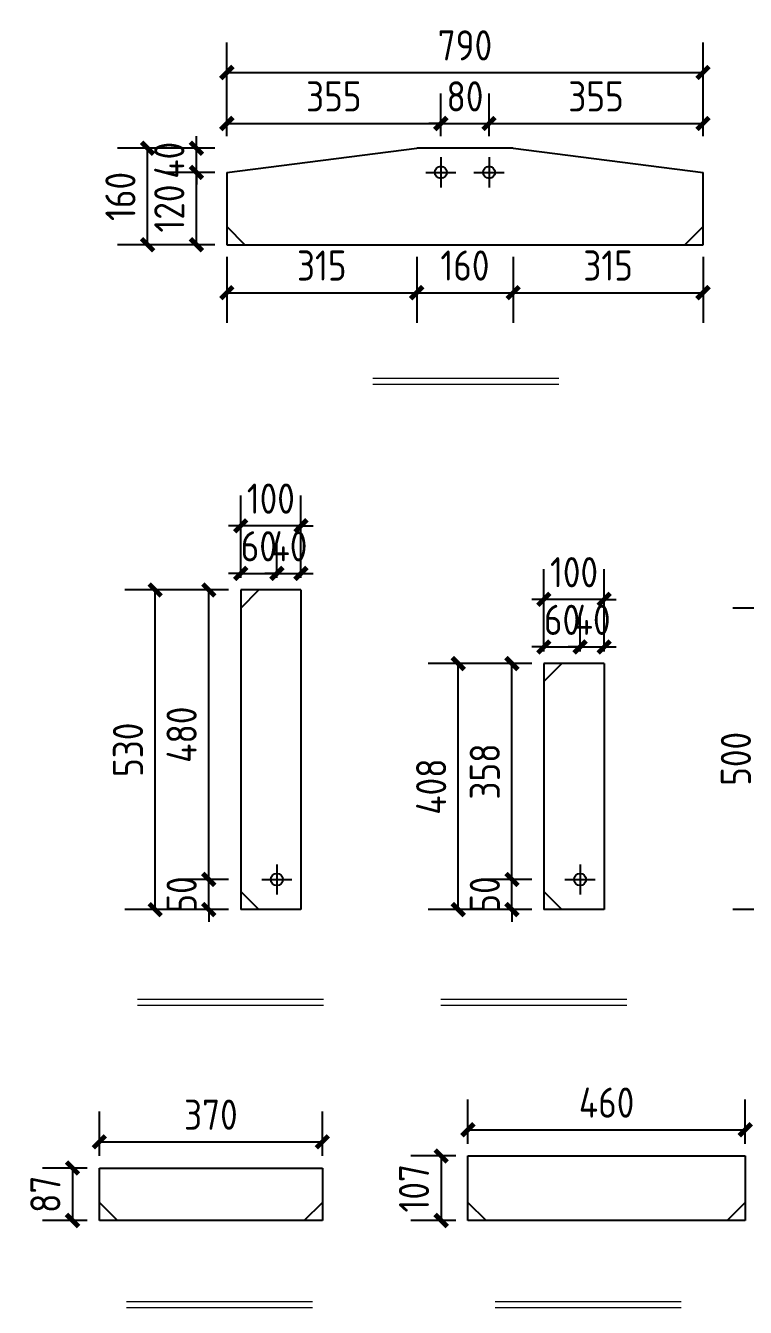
# Model space of a CAD drawing. Extents: x 411778 to 673094, y -11605 to 324395.
# Drawn here: x 484852 to 486046, y 124240 to 126365 of the extents above; entities that cross this region are included whole.
import ezdxf

# ---------------------------------------------------------------- set-up
doc = ezdxf.new("R2010")
doc.units = 0
doc.header["$LTSCALE"] = 1000
doc.header["$MEASUREMENT"] = 0
doc.styles.get("Standard").update_dxf_attribs({"font": 'gbenor.shx', "bigfont": 'gbcbig.shx'})
doc.dimstyles.get("Standard").update_dxf_attribs({"dimscale": 100, "dimtxt": 3.5, "dimasz": 1, "dimexe": 2.5, "dimexo": 3, "dimgap": 1.5, "dimtad": 1, "dimdec": 0, "dimzin": 0, "dimdsep": 46, "dimtxsty": 'Standard', "dimblk": 'ARCHTICK', "dimcen": 0.09, "dimadec": 0, "dimazin": 0, "dimtfac": 1, "dimtdec": 0, "dimtix": 1, "dimtmove": 2, "dimatfit": 3, "dimfxl": 1, "dimtolj": 1, "dimtzin": 0, "dimarcsym": 0})

# ---------------------------------------------------------------- blocks, each defined once
blk = doc.blocks.new('_ArchTick')
at = {"color": 0, "linetype": 'ByBlock', "const_width": 0.4}
blk.add_lwpolyline([(-0.5, -0.5), (0.5, 0.5)], dxfattribs=at)
blk = doc.blocks.new('*D241')
at = {"color": 3, "lineweight": -2}
for p, q in [((485166, 126122), (485085.5, 126122)), ((485135.5, 126002), (485135.5, 126122)), ((485166, 126002), (485085.5, 126002))]:
    blk.add_line(p, q, dxfattribs=at)
at = {"layer": 'Defpoints', "color": 0}
for p in [(485135.5, 126122), (485186, 126122), (485186, 126002)]:
    blk.add_point(p, dxfattribs=at)
at = {"color": 3, "lineweight": -2, "xscale": 20, "yscale": 20, "zscale": 20}
for p, rotation in [((485135.5, 126122), 90), ((485135.5, 126002), 270)]:
    blk.add_blockref('_ArchTick', p, dxfattribs=dict(at, rotation=rotation))
at = {"color": 0, "insert": (485090.5, 126062), "char_height": 50, "attachment_point": 5, "rotation": 90}
blk.add_mtext('\\A1;120', dxfattribs=at)
blk = doc.blocks.new('*D242')
at = {"color": 3, "lineweight": -2}
for p, q in [((485135.5, 126162), (485135.5, 126182)), ((485166, 126162), (485085.5, 126162)), ((485135.5, 126122), (485135.5, 126162)), ((485166, 126122), (485085.5, 126122)), ((485135.5, 126122), (485135.5, 126102))]:
    blk.add_line(p, q, dxfattribs=at)
at = {"layer": 'Defpoints', "color": 0}
for p in [(485135.5, 126162), (485186, 126162), (485186, 126122)]:
    blk.add_point(p, dxfattribs=at)
at = {"color": 3, "lineweight": -2, "xscale": 20, "yscale": 20, "zscale": 20}
for p, rotation in [((485135.5, 126162), 270), ((485135.5, 126122), 90)]:
    blk.add_blockref('_ArchTick', p, dxfattribs=dict(at, rotation=rotation))
at = {"color": 0, "insert": (485090.5, 126142), "char_height": 50, "attachment_point": 5, "rotation": 90}
blk.add_mtext('\\A1;40', dxfattribs=at)
blk = doc.blocks.new('*D243')
at = {"color": 3, "lineweight": -2}
for p, q in [((485186, 126182), (485186, 126253)), ((485541, 126182), (485541, 126253)), ((485186, 126203), (485541, 126203))]:
    blk.add_line(p, q, dxfattribs=at)
at = {"layer": 'Defpoints', "color": 0}
for p in [(485541, 126203), (485186, 126162), (485541, 126162)]:
    blk.add_point(p, dxfattribs=at)
at = {"color": 3, "lineweight": -2, "xscale": 20, "yscale": 20, "zscale": 20, "rotation": 180}
blk.add_blockref('_ArchTick', (485186, 126203), dxfattribs=at)
at = {"color": 3, "lineweight": -2, "xscale": 20, "yscale": 20, "zscale": 20}
blk.add_blockref('_ArchTick', (485541, 126203), dxfattribs=at)
at = {"color": 0, "insert": (485363.5, 126248), "char_height": 50, "attachment_point": 5}
blk.add_mtext('\\A1;355', dxfattribs=at)
blk = doc.blocks.new('*D244')
at = {"color": 3, "lineweight": -2}
for p, q in [((485541, 126182), (485541, 126253)), ((485621, 126182), (485621, 126253)), ((485541, 126203), (485521, 126203)), ((485541, 126203), (485621, 126203)), ((485621, 126203), (485641, 126203))]:
    blk.add_line(p, q, dxfattribs=at)
at = {"layer": 'Defpoints', "color": 0}
for p in [(485621, 126203), (485541, 126162), (485621, 126162)]:
    blk.add_point(p, dxfattribs=at)
at = {"color": 3, "lineweight": -2, "xscale": 20, "yscale": 20, "zscale": 20}
blk.add_blockref('_ArchTick', (485541, 126203), dxfattribs=at)
at = {"color": 3, "lineweight": -2, "xscale": 20, "yscale": 20, "zscale": 20, "rotation": 180}
blk.add_blockref('_ArchTick', (485621, 126203), dxfattribs=at)
at = {"color": 0, "insert": (485581, 126248), "char_height": 50, "attachment_point": 5}
blk.add_mtext('\\A1;80', dxfattribs=at)
blk = doc.blocks.new('*D245')
at = {"color": 3, "lineweight": -2}
for p, q in [((485621, 126182), (485621, 126253)), ((485976, 126182), (485976, 126253)), ((485621, 126203), (485976, 126203))]:
    blk.add_line(p, q, dxfattribs=at)
at = {"layer": 'Defpoints', "color": 0}
for p in [(485976, 126203), (485621, 126162), (485976, 126162)]:
    blk.add_point(p, dxfattribs=at)
at = {"color": 3, "lineweight": -2, "xscale": 20, "yscale": 20, "zscale": 20, "rotation": 180}
blk.add_blockref('_ArchTick', (485621, 126203), dxfattribs=at)
at = {"color": 3, "lineweight": -2, "xscale": 20, "yscale": 20, "zscale": 20}
blk.add_blockref('_ArchTick', (485976, 126203), dxfattribs=at)
at = {"color": 0, "insert": (485798.5, 126248), "char_height": 50, "attachment_point": 5}
blk.add_mtext('\\A1;355', dxfattribs=at)
blk = doc.blocks.new('*D246')
at = {"color": 3, "lineweight": -2}
for p, q in [((485166, 126162), (485004.5, 126162)), ((485054.5, 126002), (485054.5, 126162)), ((485166, 126002), (485004.5, 126002))]:
    blk.add_line(p, q, dxfattribs=at)
at = {"layer": 'Defpoints', "color": 0}
for p in [(485054.5, 126162), (485186, 126162), (485186, 126002)]:
    blk.add_point(p, dxfattribs=at)
at = {"color": 3, "lineweight": -2, "xscale": 20, "yscale": 20, "zscale": 20}
for p, rotation in [((485054.5, 126162), 90), ((485054.5, 126002), 270)]:
    blk.add_blockref('_ArchTick', p, dxfattribs=dict(at, rotation=rotation))
at = {"color": 0, "insert": (485009.5, 126082), "char_height": 50, "attachment_point": 5, "rotation": 90}
blk.add_mtext('\\A1;160', dxfattribs=at)
blk = doc.blocks.new('*D247')
at = {"color": 3, "lineweight": -2}
for p, q in [((485186, 126182), (485186, 126337.5)), ((485976, 126182), (485976, 126337.5)), ((485186, 126287.5), (485976, 126287.5))]:
    blk.add_line(p, q, dxfattribs=at)
at = {"layer": 'Defpoints', "color": 0}
for p in [(485976, 126287.5), (485186, 126162), (485976, 126162)]:
    blk.add_point(p, dxfattribs=at)
at = {"color": 3, "lineweight": -2, "xscale": 20, "yscale": 20, "zscale": 20, "rotation": 180}
blk.add_blockref('_ArchTick', (485186, 126287.5), dxfattribs=at)
at = {"color": 3, "lineweight": -2, "xscale": 20, "yscale": 20, "zscale": 20}
blk.add_blockref('_ArchTick', (485976, 126287.5), dxfattribs=at)
at = {"color": 0, "insert": (485581, 126332.5), "char_height": 50, "attachment_point": 5}
blk.add_mtext('\\A1;790', dxfattribs=at)
blk = doc.blocks.new('*D433')
at = {"color": 3, "lineweight": -2}
for p, q in [((485156, 124949.5), (485156, 124969.5)), ((485189, 124949.5), (485106, 124949.5)), ((485156, 124899.5), (485156, 124949.5)), ((485189, 124899.5), (485106, 124899.5)), ((485156, 124899.5), (485156, 124879.5))]:
    blk.add_line(p, q, dxfattribs=at)
at = {"layer": 'Defpoints', "color": 0}
for p in [(485156, 124949.5), (485209, 124949.5), (485209, 124899.5)]:
    blk.add_point(p, dxfattribs=at)
at = {"color": 3, "lineweight": -2, "xscale": 20, "yscale": 20, "zscale": 20}
for p, rotation in [((485156, 124949.5), 270), ((485156, 124899.5), 90)]:
    blk.add_blockref('_ArchTick', p, dxfattribs=dict(at, rotation=rotation))
at = {"color": 0, "insert": (485111, 124924.5), "char_height": 50, "attachment_point": 5, "rotation": 90}
blk.add_mtext('\\A1;50', dxfattribs=at)
blk = doc.blocks.new('*D434')
at = {"color": 3, "lineweight": -2}
for p, q in [((485189, 125429.5), (485106, 125429.5)), ((485156, 124949.5), (485156, 125429.5)), ((485189, 124949.5), (485106, 124949.5))]:
    blk.add_line(p, q, dxfattribs=at)
at = {"layer": 'Defpoints', "color": 0}
for p in [(485156, 125429.5), (485209, 125429.5), (485209, 124949.5)]:
    blk.add_point(p, dxfattribs=at)
at = {"color": 3, "lineweight": -2, "xscale": 20, "yscale": 20, "zscale": 20}
for p, rotation in [((485156, 125429.5), 90), ((485156, 124949.5), 270)]:
    blk.add_blockref('_ArchTick', p, dxfattribs=dict(at, rotation=rotation))
at = {"color": 0, "insert": (485111, 125189.5), "char_height": 50, "attachment_point": 5, "rotation": 90}
blk.add_mtext('\\A1;480', dxfattribs=at)
blk = doc.blocks.new('*D435')
at = {"color": 3, "lineweight": -2}
for p, q in [((485189, 125429.5), (485017, 125429.5)), ((485067, 124899.5), (485067, 125429.5)), ((485189, 124899.5), (485017, 124899.5))]:
    blk.add_line(p, q, dxfattribs=at)
at = {"layer": 'Defpoints', "color": 0}
for p in [(485067, 125429.5), (485209, 125429.5), (485209, 124899.5)]:
    blk.add_point(p, dxfattribs=at)
at = {"color": 3, "lineweight": -2, "xscale": 20, "yscale": 20, "zscale": 20}
for p, rotation in [((485067, 125429.5), 90), ((485067, 124899.5), 270)]:
    blk.add_blockref('_ArchTick', p, dxfattribs=dict(at, rotation=rotation))
at = {"color": 0, "insert": (485022, 125164.5), "char_height": 50, "attachment_point": 5, "rotation": 90}
blk.add_mtext('\\A1;530', dxfattribs=at)
blk = doc.blocks.new('*D432')
at = {"color": 3, "lineweight": -2}
for p, q in [((485209, 125449.5), (485209, 125507)), ((485269, 125449.5), (485269, 125507)), ((485209, 125457), (485189, 125457)), ((485209, 125457), (485269, 125457)), ((485269, 125457), (485289, 125457))]:
    blk.add_line(p, q, dxfattribs=at)
at = {"layer": 'Defpoints', "color": 0}
for p in [(485269, 125457), (485209, 125429.5), (485269, 125429.5)]:
    blk.add_point(p, dxfattribs=at)
at = {"color": 3, "lineweight": -2, "xscale": 20, "yscale": 20, "zscale": 20}
blk.add_blockref('_ArchTick', (485209, 125457), dxfattribs=at)
at = {"color": 3, "lineweight": -2, "xscale": 20, "yscale": 20, "zscale": 20, "rotation": 180}
blk.add_blockref('_ArchTick', (485269, 125457), dxfattribs=at)
at = {"color": 0, "insert": (485239, 125502), "char_height": 50, "attachment_point": 5}
blk.add_mtext('\\A1;60', dxfattribs=at)
blk = doc.blocks.new('*D436')
at = {"color": 3, "lineweight": -2}
for p, q in [((485269, 125449.5), (485269, 125507)), ((485309, 125449.5), (485309, 125507)), ((485269, 125457), (485249, 125457)), ((485269, 125457), (485309, 125457)), ((485309, 125457), (485329, 125457))]:
    blk.add_line(p, q, dxfattribs=at)
at = {"layer": 'Defpoints', "color": 0}
for p in [(485309, 125457), (485269, 125429.5), (485309, 125429.5)]:
    blk.add_point(p, dxfattribs=at)
at = {"color": 3, "lineweight": -2, "xscale": 20, "yscale": 20, "zscale": 20}
blk.add_blockref('_ArchTick', (485269, 125457), dxfattribs=at)
at = {"color": 3, "lineweight": -2, "xscale": 20, "yscale": 20, "zscale": 20, "rotation": 180}
blk.add_blockref('_ArchTick', (485309, 125457), dxfattribs=at)
at = {"color": 0, "insert": (485289, 125502), "char_height": 50, "attachment_point": 5}
blk.add_mtext('\\A1;40', dxfattribs=at)
blk = doc.blocks.new('*D438')
at = {"color": 3, "lineweight": -2}
for p, q in [((485209, 125449.5), (485209, 125586)), ((485309, 125449.5), (485309, 125586)), ((485209, 125536), (485189, 125536)), ((485309, 125536), (485209, 125536)), ((485309, 125536), (485329, 125536))]:
    blk.add_line(p, q, dxfattribs=at)
at = {"layer": 'Defpoints', "color": 0}
for p in [(485209, 125536), (485209, 125429.5), (485309, 125429.5)]:
    blk.add_point(p, dxfattribs=at)
at = {"color": 3, "lineweight": -2, "xscale": 20, "yscale": 20, "zscale": 20}
blk.add_blockref('_ArchTick', (485209, 125536), dxfattribs=at)
at = {"color": 3, "lineweight": -2, "xscale": 20, "yscale": 20, "zscale": 20, "rotation": 180}
blk.add_blockref('_ArchTick', (485309, 125536), dxfattribs=at)
at = {"color": 0, "insert": (485259, 125581), "char_height": 50, "attachment_point": 5}
blk.add_mtext('\\A1;100', dxfattribs=at)
blk = doc.blocks.new('*D440')
at = {"color": 3, "lineweight": -2}
for p, q in [((485659, 124949.5), (485659, 124969.5)), ((485692, 124949.5), (485609, 124949.5)), ((485659, 124899.5), (485659, 124949.5)), ((485692, 124899.5), (485609, 124899.5)), ((485659, 124899.5), (485659, 124879.5))]:
    blk.add_line(p, q, dxfattribs=at)
at = {"layer": 'Defpoints', "color": 0}
for p in [(485659, 124949.5), (485712, 124949.5), (485712, 124899.5)]:
    blk.add_point(p, dxfattribs=at)
at = {"color": 3, "lineweight": -2, "xscale": 20, "yscale": 20, "zscale": 20}
for p, rotation in [((485659, 124949.5), 270), ((485659, 124899.5), 90)]:
    blk.add_blockref('_ArchTick', p, dxfattribs=dict(at, rotation=rotation))
at = {"color": 0, "insert": (485614, 124924.5), "char_height": 50, "attachment_point": 5, "rotation": 90}
blk.add_mtext('\\A1;50', dxfattribs=at)
blk = doc.blocks.new('*D441')
at = {"color": 3, "lineweight": -2}
for p, q in [((485692, 125307.5), (485609, 125307.5)), ((485659, 124949.5), (485659, 125307.5)), ((485692, 124949.5), (485609, 124949.5))]:
    blk.add_line(p, q, dxfattribs=at)
at = {"layer": 'Defpoints', "color": 0}
for p in [(485659, 125307.5), (485712, 125307.5), (485712, 124949.5)]:
    blk.add_point(p, dxfattribs=at)
at = {"color": 3, "lineweight": -2, "xscale": 20, "yscale": 20, "zscale": 20}
for p, rotation in [((485659, 125307.5), 90), ((485659, 124949.5), 270)]:
    blk.add_blockref('_ArchTick', p, dxfattribs=dict(at, rotation=rotation))
at = {"color": 0, "insert": (485614, 125128.5), "char_height": 50, "attachment_point": 5, "rotation": 90}
blk.add_mtext('\\A1;358', dxfattribs=at)
blk = doc.blocks.new('*D442')
at = {"color": 3, "lineweight": -2}
for p, q in [((485692, 125307.5), (485520, 125307.5)), ((485570, 124899.5), (485570, 125307.5)), ((485692, 124899.5), (485520, 124899.5))]:
    blk.add_line(p, q, dxfattribs=at)
at = {"layer": 'Defpoints', "color": 0}
for p in [(485570, 125307.5), (485712, 125307.5), (485712, 124899.5)]:
    blk.add_point(p, dxfattribs=at)
at = {"color": 3, "lineweight": -2, "xscale": 20, "yscale": 20, "zscale": 20}
for p, rotation in [((485570, 125307.5), 90), ((485570, 124899.5), 270)]:
    blk.add_blockref('_ArchTick', p, dxfattribs=dict(at, rotation=rotation))
at = {"color": 0, "insert": (485525, 125103.5), "char_height": 50, "attachment_point": 5, "rotation": 90}
blk.add_mtext('\\A1;408', dxfattribs=at)
blk = doc.blocks.new('*D439')
at = {"color": 3, "lineweight": -2}
for p, q in [((485712, 125327.5), (485712, 125385)), ((485772, 125327.5), (485772, 125385)), ((485712, 125335), (485692, 125335)), ((485712, 125335), (485772, 125335)), ((485772, 125335), (485792, 125335))]:
    blk.add_line(p, q, dxfattribs=at)
at = {"layer": 'Defpoints', "color": 0}
for p in [(485772, 125335), (485712, 125307.5), (485772, 125307.5)]:
    blk.add_point(p, dxfattribs=at)
at = {"color": 3, "lineweight": -2, "xscale": 20, "yscale": 20, "zscale": 20}
blk.add_blockref('_ArchTick', (485712, 125335), dxfattribs=at)
at = {"color": 3, "lineweight": -2, "xscale": 20, "yscale": 20, "zscale": 20, "rotation": 180}
blk.add_blockref('_ArchTick', (485772, 125335), dxfattribs=at)
at = {"color": 0, "insert": (485742, 125380), "char_height": 50, "attachment_point": 5}
blk.add_mtext('\\A1;60', dxfattribs=at)
blk = doc.blocks.new('*D443')
at = {"color": 3, "lineweight": -2}
for p, q in [((485772, 125327.5), (485772, 125385)), ((485812, 125327.5), (485812, 125385)), ((485772, 125335), (485752, 125335)), ((485772, 125335), (485812, 125335)), ((485812, 125335), (485832, 125335))]:
    blk.add_line(p, q, dxfattribs=at)
at = {"layer": 'Defpoints', "color": 0}
for p in [(485812, 125335), (485772, 125307.5), (485812, 125307.5)]:
    blk.add_point(p, dxfattribs=at)
at = {"color": 3, "lineweight": -2, "xscale": 20, "yscale": 20, "zscale": 20}
blk.add_blockref('_ArchTick', (485772, 125335), dxfattribs=at)
at = {"color": 3, "lineweight": -2, "xscale": 20, "yscale": 20, "zscale": 20, "rotation": 180}
blk.add_blockref('_ArchTick', (485812, 125335), dxfattribs=at)
at = {"color": 0, "insert": (485792, 125380), "char_height": 50, "attachment_point": 5}
blk.add_mtext('\\A1;40', dxfattribs=at)
blk = doc.blocks.new('*D445')
at = {"color": 3, "lineweight": -2}
for p, q in [((485712, 125327.5), (485712, 125464)), ((485812, 125327.5), (485812, 125464)), ((485712, 125414), (485692, 125414)), ((485812, 125414), (485712, 125414)), ((485812, 125414), (485832, 125414))]:
    blk.add_line(p, q, dxfattribs=at)
at = {"layer": 'Defpoints', "color": 0}
for p in [(485712, 125414), (485712, 125307.5), (485812, 125307.5)]:
    blk.add_point(p, dxfattribs=at)
at = {"color": 3, "lineweight": -2, "xscale": 20, "yscale": 20, "zscale": 20}
blk.add_blockref('_ArchTick', (485712, 125414), dxfattribs=at)
at = {"color": 3, "lineweight": -2, "xscale": 20, "yscale": 20, "zscale": 20, "rotation": 180}
blk.add_blockref('_ArchTick', (485812, 125414), dxfattribs=at)
at = {"color": 0, "insert": (485762, 125459), "char_height": 50, "attachment_point": 5}
blk.add_mtext('\\A1;100', dxfattribs=at)
blk = doc.blocks.new('*D449')
at = {"color": 3, "lineweight": -2}
for p, q in [((486197.5, 125399.5), (486025.5, 125399.5)), ((486075.5, 124899.5), (486075.5, 125399.5)), ((486197.5, 124899.5), (486025.5, 124899.5))]:
    blk.add_line(p, q, dxfattribs=at)
at = {"layer": 'Defpoints', "color": 0}
for p in [(486075.5, 125399.5), (486217.5, 125399.5), (486217.5, 124899.5)]:
    blk.add_point(p, dxfattribs=at)
at = {"color": 3, "lineweight": -2, "xscale": 20, "yscale": 20, "zscale": 20}
for p, rotation in [((486075.5, 125399.5), 90), ((486075.5, 124899.5), 270)]:
    blk.add_blockref('_ArchTick', p, dxfattribs=dict(at, rotation=rotation))
at = {"color": 0, "insert": (486030.5, 125149.5), "char_height": 50, "attachment_point": 5, "rotation": 90}
blk.add_mtext('\\A1;500', dxfattribs=at)
blk = doc.blocks.new('*D2213')
at = {"color": 3, "lineweight": -2}
for p, q in [((485186, 125982), (485186, 125872.5)), ((485501, 125982), (485501, 125872.5)), ((485186, 125922.5), (485501, 125922.5))]:
    blk.add_line(p, q, dxfattribs=at)
at = {"layer": 'Defpoints', "color": 0}
for p in [(485186, 126002), (485501, 126002), (485501, 125922.5)]:
    blk.add_point(p, dxfattribs=at)
at = {"color": 3, "lineweight": -2, "xscale": 20, "yscale": 20, "zscale": 20, "rotation": 180}
blk.add_blockref('_ArchTick', (485186, 125922.5), dxfattribs=at)
at = {"color": 3, "lineweight": -2, "xscale": 20, "yscale": 20, "zscale": 20}
blk.add_blockref('_ArchTick', (485501, 125922.5), dxfattribs=at)
at = {"color": 0, "insert": (485343.5, 125967.5), "char_height": 50, "attachment_point": 5}
blk.add_mtext('\\A1;315', dxfattribs=at)
blk = doc.blocks.new('*D2214')
at = {"color": 3, "lineweight": -2}
for p, q in [((485501, 125982), (485501, 125872.5)), ((485661, 125982), (485661, 125872.5)), ((485501, 125922.5), (485661, 125922.5))]:
    blk.add_line(p, q, dxfattribs=at)
at = {"layer": 'Defpoints', "color": 0}
for p in [(485501, 126002), (485661, 126002), (485661, 125922.5)]:
    blk.add_point(p, dxfattribs=at)
at = {"color": 3, "lineweight": -2, "xscale": 20, "yscale": 20, "zscale": 20, "rotation": 180}
blk.add_blockref('_ArchTick', (485501, 125922.5), dxfattribs=at)
at = {"color": 3, "lineweight": -2, "xscale": 20, "yscale": 20, "zscale": 20}
blk.add_blockref('_ArchTick', (485661, 125922.5), dxfattribs=at)
at = {"color": 0, "insert": (485581, 125967.5), "char_height": 50, "attachment_point": 5}
blk.add_mtext('\\A1;160', dxfattribs=at)
blk = doc.blocks.new('*D2215')
at = {"color": 3, "lineweight": -2}
for p, q in [((485661, 125982), (485661, 125872.5)), ((485976, 125982), (485976, 125872.5)), ((485661, 125922.5), (485976, 125922.5))]:
    blk.add_line(p, q, dxfattribs=at)
at = {"layer": 'Defpoints', "color": 0}
for p in [(485661, 126002), (485976, 126002), (485976, 125922.5)]:
    blk.add_point(p, dxfattribs=at)
at = {"color": 3, "lineweight": -2, "xscale": 20, "yscale": 20, "zscale": 20, "rotation": 180}
blk.add_blockref('_ArchTick', (485661, 125922.5), dxfattribs=at)
at = {"color": 3, "lineweight": -2, "xscale": 20, "yscale": 20, "zscale": 20}
blk.add_blockref('_ArchTick', (485976, 125922.5), dxfattribs=at)
at = {"color": 0, "insert": (485818.5, 125967.5), "char_height": 50, "attachment_point": 5}
blk.add_mtext('\\A1;315', dxfattribs=at)
blk = doc.blocks.new('*D2216')
at = {"color": 3, "lineweight": -2}
for p, q in [((484954.5, 124471), (484880, 124471)), ((484930, 124471), (484930, 124384)), ((484954.5, 124384), (484880, 124384))]:
    blk.add_line(p, q, dxfattribs=at)
at = {"layer": 'Defpoints', "color": 0}
for p in [(484974.5, 124471), (484930, 124384), (484974.5, 124384)]:
    blk.add_point(p, dxfattribs=at)
at = {"color": 3, "lineweight": -2, "xscale": 20, "yscale": 20, "zscale": 20}
for p, rotation in [((484930, 124471), 90), ((484930, 124384), 270)]:
    blk.add_blockref('_ArchTick', p, dxfattribs=dict(at, rotation=rotation))
at = {"color": 0, "insert": (484885, 124427.5), "char_height": 50, "attachment_point": 5, "rotation": 90}
blk.add_mtext('\\A1;87', dxfattribs=at)
blk = doc.blocks.new('*D2217')
at = {"color": 3, "lineweight": -2}
for p, q in [((484974.5, 124491), (484974.5, 124564.5)), ((485344.5, 124491), (485344.5, 124564.5)), ((484974.5, 124514.5), (485344.5, 124514.5))]:
    blk.add_line(p, q, dxfattribs=at)
at = {"layer": 'Defpoints', "color": 0}
for p in [(485344.5, 124514.5), (484974.5, 124471), (485344.5, 124471)]:
    blk.add_point(p, dxfattribs=at)
at = {"color": 3, "lineweight": -2, "xscale": 20, "yscale": 20, "zscale": 20, "rotation": 180}
blk.add_blockref('_ArchTick', (484974.5, 124514.5), dxfattribs=at)
at = {"color": 3, "lineweight": -2, "xscale": 20, "yscale": 20, "zscale": 20}
blk.add_blockref('_ArchTick', (485344.5, 124514.5), dxfattribs=at)
at = {"color": 0, "insert": (485159.5, 124559.5), "char_height": 50, "attachment_point": 5}
blk.add_mtext('\\A1;370', dxfattribs=at)
blk = doc.blocks.new('*D2223')
at = {"color": 3, "lineweight": -2}
for p, q in [((485566, 124491), (485491.5, 124491)), ((485541.5, 124491), (485541.5, 124384)), ((485566, 124384), (485491.5, 124384))]:
    blk.add_line(p, q, dxfattribs=at)
at = {"layer": 'Defpoints', "color": 0}
for p in [(485586, 124491), (485541.5, 124384), (485586, 124384)]:
    blk.add_point(p, dxfattribs=at)
at = {"color": 3, "lineweight": -2, "xscale": 20, "yscale": 20, "zscale": 20}
for p, rotation in [((485541.5, 124491), 90), ((485541.5, 124384), 270)]:
    blk.add_blockref('_ArchTick', p, dxfattribs=dict(at, rotation=rotation))
at = {"color": 0, "insert": (485496.5, 124437.5), "char_height": 50, "attachment_point": 5, "rotation": 90}
blk.add_mtext('\\A1;107', dxfattribs=at)
blk = doc.blocks.new('*D2224')
at = {"color": 3, "lineweight": -2}
for p, q in [((485586, 124511), (485586, 124584.5)), ((486046, 124511), (486046, 124584.5)), ((485586, 124534.5), (486046, 124534.5))]:
    blk.add_line(p, q, dxfattribs=at)
at = {"layer": 'Defpoints', "color": 0}
for p in [(486046, 124534.5), (485586, 124491), (486046, 124491)]:
    blk.add_point(p, dxfattribs=at)
at = {"color": 3, "lineweight": -2, "xscale": 20, "yscale": 20, "zscale": 20, "rotation": 180}
blk.add_blockref('_ArchTick', (485586, 124534.5), dxfattribs=at)
at = {"color": 3, "lineweight": -2, "xscale": 20, "yscale": 20, "zscale": 20}
blk.add_blockref('_ArchTick', (486046, 124534.5), dxfattribs=at)
at = {"color": 0, "insert": (485816, 124579.5), "char_height": 50, "attachment_point": 5}
blk.add_mtext('\\A1;460', dxfattribs=at)

msp = doc.modelspace()

# ---------------------------------------------------------------- linework, layer by layer
for p, q in [((485186, 126122), (485501, 126162)), ((485661, 126162), (485501, 126162)), ((485661, 126162), (485976, 126122)), ((485541, 126147), (485541, 126097)), ((485621, 126147), (485621, 126097)), ((485186, 126122), (485186, 126002)), ((485516, 126122), (485566, 126122)), ((485596, 126122), (485646, 126122)), ((485976, 126002), (485976, 126122)), ((485186, 126032), (485216, 126002)), ((485946, 126002), (485976, 126032)), ((485186, 126002), (485976, 126002)), ((485309, 125429.5), (485209, 125429.5)), ((485209, 125429.5), (485209, 124899.5)), ((485209, 125399.5), (485239, 125429.5)), ((485309, 125429.5), (485309, 124899.5)), ((485812, 125307.5), (485712, 125307.5)), ((485712, 125307.5), (485712, 124899.5)), ((485712, 125277.5), (485742, 125307.5)), ((485812, 125307.5), (485812, 124899.5)), ((485269, 124974.5), (485269, 124924.5)), ((485772, 124974.5), (485772, 124924.5)), ((485244, 124949.5), (485294, 124949.5)), ((485747, 124949.5), (485797, 124949.5)), ((485209, 124929.5), (485239, 124899.5)), ((485712, 124929.5), (485742, 124899.5)), ((485309, 124899.5), (485209, 124899.5)), ((485812, 124899.5), (485712, 124899.5)), ((485586, 124491), (486046, 124491)), ((485586, 124384), (485586, 124491)), ((486046, 124491), (486046, 124384)), ((484974.5, 124471), (485344.5, 124471)), ((484974.5, 124384), (484974.5, 124471)), ((485344.5, 124471), (485344.5, 124384)), ((484974.5, 124414), (485004.5, 124384)), ((485314.5, 124384), (485344.5, 124414)), ((485586, 124414), (485616, 124384)), ((486016, 124384), (486046, 124414)), ((485344.5, 124384), (484974.5, 124384)), ((486046, 124384), (485586, 124384))]:
    msp.add_line(p, q)
at = {"lineweight": 15}
for p, q in [((485428, 125781), (485736.5, 125781)), ((485428, 125771), (485736.5, 125771)), ((485038, 124751), (485346.5, 124751)), ((485038, 124741), (485346.5, 124741)), ((485541, 124751), (485849.5, 124751)), ((485541, 124741), (485849.5, 124741)), ((485019.5, 124250), (485328, 124250)), ((485631, 124250), (485939.5, 124250)), ((485019.5, 124240), (485328, 124240)), ((485631, 124240), (485939.5, 124240))]:
    msp.add_line(p, q, dxfattribs=at)
for centre in [(485541, 126122), (485621, 126122), (485269, 124949.5), (485772, 124949.5)]:
    msp.add_circle(centre, 10)

# ---------------------------------------------------------------- dimensions: what is measured, and where the dimension line sits
for p1, p2, distance, picture, middle in [((485186, 126162), (485976, 126162), 125.5, '*D247', (485581, 126332.5)), ((485186, 126002), (485186, 126162), 131.5, '*D246', (485009.5, 126082)), ((485309, 125429.5), (485209, 125429.5), -106.5, '*D438', (485259, 125581)), ((485812, 125307.5), (485712, 125307.5), -106.5, '*D445', (485762, 125459)), ((485209, 124899.5), (485209, 125429.5), 142, '*D435', (485022, 125164.5)), ((486217.5, 124899.5), (486217.5, 125399.5), 142, '*D449', (486030.5, 125149.5)), ((485712, 124899.5), (485712, 125307.5), 142, '*D442', (485525, 125103.5)), ((485586, 124491), (486046, 124491), 43.5, '*D2224', (485816, 124579.5)), ((484974.5, 124471), (485344.5, 124471), 43.5, '*D2217', (485159.5, 124559.5)), ((485586, 124491), (485586, 124384), -44.5, '*D2223', (485496.5, 124437.5)), ((484974.5, 124471), (484974.5, 124384), -44.5, '*D2216', (484885, 124427.5))]:
    dim = msp.add_aligned_dim(p1=p1, p2=p2, distance=distance, dimstyle='Standard', override={"dimtxt": 0.5, "dimasz": 0.2, "dimexe": 0.5, "dimexo": 0.2, "dimgap": 0.2, "dimclrd": 3, "dimclre": 3})
    dim.commit()
    dim.dimension.update_dxf_attribs({"geometry": picture, "text_midpoint": middle})
for base, p1, p2, picture, middle in [((485541, 126203), (485186, 126162), (485541, 126162), '*D243', (485363.5, 126248)), ((485621, 126203), (485541, 126162), (485621, 126162), '*D244', (485581, 126248)), ((485976, 126203), (485621, 126162), (485976, 126162), '*D245', (485798.5, 126248)), ((485501, 125922.5), (485186, 126002), (485501, 126002), '*D2213', (485343.5, 125967.5)), ((485661, 125922.5), (485501, 126002), (485661, 126002), '*D2214', (485581, 125967.5)), ((485976, 125922.5), (485661, 126002), (485976, 126002), '*D2215', (485818.5, 125967.5)), ((485269, 125457), (485209, 125429.5), (485269, 125429.5), '*D432', (485239, 125502)), ((485309, 125457), (485269, 125429.5), (485309, 125429.5), '*D436', (485289, 125502)), ((485772, 125335), (485712, 125307.5), (485772, 125307.5), '*D439', (485742, 125380)), ((485812, 125335), (485772, 125307.5), (485812, 125307.5), '*D443', (485792, 125380))]:
    dim = msp.add_linear_dim(base=base, p1=p1, p2=p2, dimstyle='Standard', override={"dimtxt": 0.5, "dimasz": 0.2, "dimexe": 0.5, "dimexo": 0.2, "dimgap": 0.2, "dimclrd": 3, "dimclre": 3})
    dim.commit()
    dim.dimension.update_dxf_attribs({"geometry": picture, "text_midpoint": middle})
for base, p1, p2, picture, middle in [((485135.5, 126162), (485186, 126122), (485186, 126162), '*D242', (485090.5, 126142)), ((485135.5, 126122), (485186, 126002), (485186, 126122), '*D241', (485090.5, 126062)), ((485156, 125429.5), (485209, 124949.5), (485209, 125429.5), '*D434', (485111, 125189.5)), ((485659, 125307.5), (485712, 124949.5), (485712, 125307.5), '*D441', (485614, 125128.5)), ((485156, 124949.5), (485209, 124899.5), (485209, 124949.5), '*D433', (485111, 124924.5)), ((485659, 124949.5), (485712, 124899.5), (485712, 124949.5), '*D440', (485614, 124924.5))]:
    dim = msp.add_linear_dim(base=base, p1=p1, p2=p2, angle=90, dimstyle='Standard', override={"dimtxt": 0.5, "dimasz": 0.2, "dimexe": 0.5, "dimexo": 0.2, "dimgap": 0.2, "dimclrd": 3, "dimclre": 3})
    dim.commit()
    dim.dimension.update_dxf_attribs({"geometry": picture, "text_midpoint": middle})

doc.saveas('drawing.dxf')
